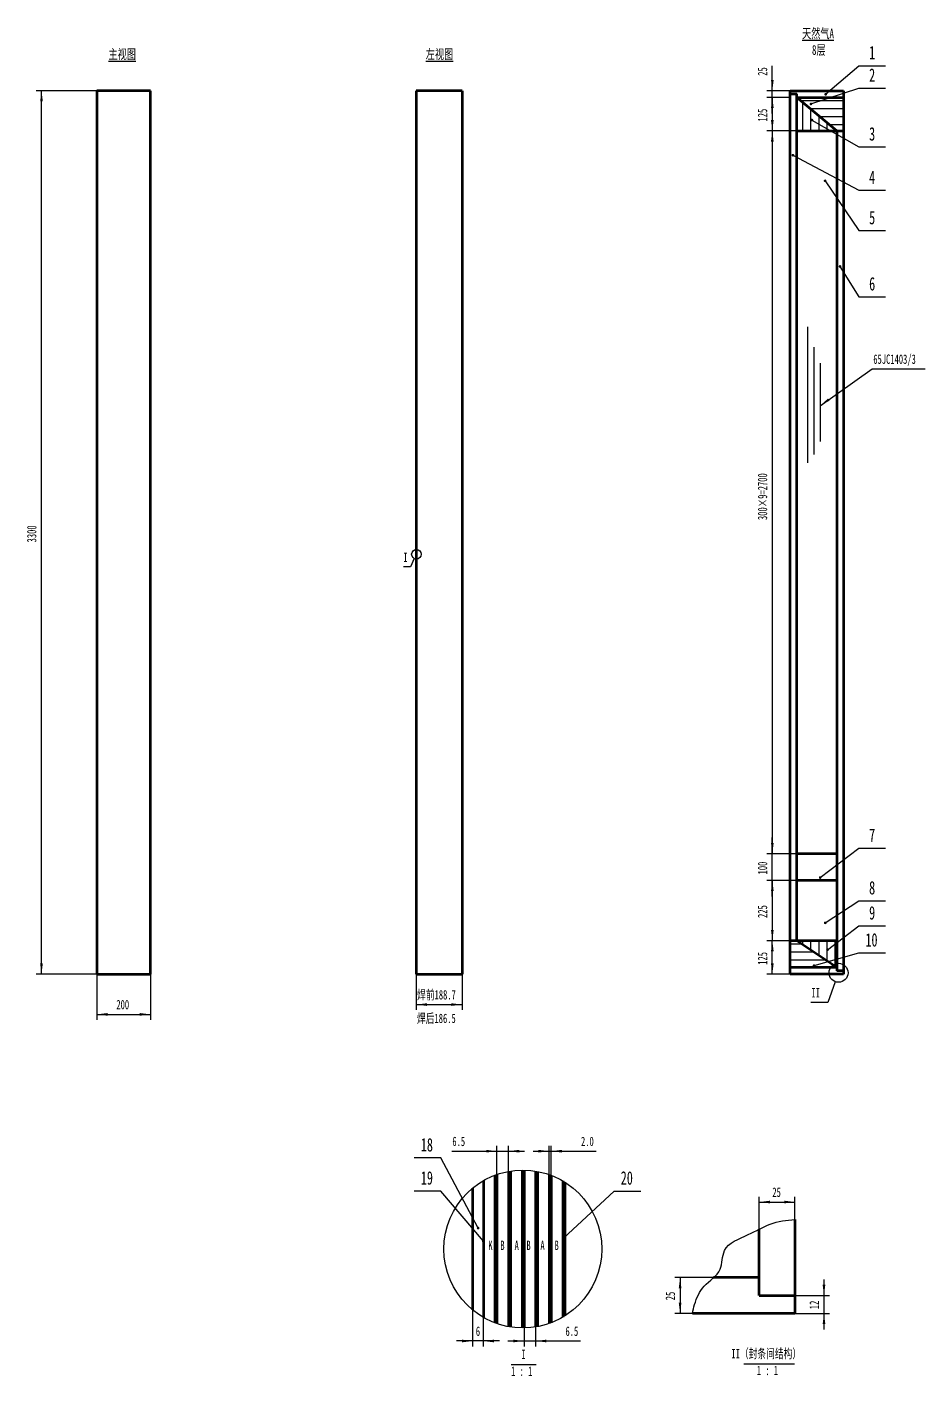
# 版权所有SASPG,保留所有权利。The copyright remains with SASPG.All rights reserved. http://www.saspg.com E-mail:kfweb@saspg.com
# Model space of a CAD drawing. Header units: millimetres. Extents: x -3199 to 3167, y -2545 to 2494.
# Drawn here: x -3199 to 156, y -2545 to 2494 of the extents above; entities that cross this region are included whole.
import ezdxf

# ---------------------------------------------------------------- set-up
doc = ezdxf.new("R2010")
doc.units = ezdxf.units.MM
for name, color, linetype, lineweight in [('CAXA0', 7, 'Continuous', 70), ('CAXA3', 7, 'Continuous', 25), ('CAXA4', 3, 'Continuous', 25), ('CAXA5', 4, 'Continuous', 25)]:
    doc.layers.add(name, color=color, linetype=linetype, lineweight=lineweight)
doc.styles.add('标准', font='', dxfattribs={"width": 0.667})
doc.styles.get('标准').set_extended_font_data('FangSong_GB2312')
doc.dimstyles.new('标准', dxfattribs={"dimscale": 10, "dimtxt": 3.5, "dimasz": 4, "dimexe": 2, "dimexo": 0, "dimtad": 1, "dimdec": 1, "dimdsep": 46, "dimtxsty": '标准', "dimcen": 0, "dimdle": 6, "dimaunit": 1, "dimazin": 2, "dimtfac": 1, "dimtdec": 3, "dimtmove": 0, "dimatfit": 3, "dimfxl": 0, "dimtolj": 1, "dimtzin": 0, "dimarcsym": 0})

# ---------------------------------------------------------------- blocks, each defined once
blk = doc.blocks.new('*CAXBLOCK01')
at = {"layer": 'CAXA0', "linetype": 'Continuous', "lineweight": 25}
for points in [[(-3144.3, 2256.3), (-3139.3, 2216.3), (-3149.3, 2216.3)], [(-3144.3, -1043.7), (-3139.3, -1003.7), (-3149.3, -1003.7)]]:
    blk.add_hatch(color=0, dxfattribs=at).paths.add_polyline_path(points, flags=0)
at = {"layer": 'CAXA0', "color": 0, "linetype": 'Continuous', "lineweight": 25}
for p, q in [((-2937.2, 2256.3), (-3164.3, 2256.3)), ((-3144.3, -1043.7), (-3144.3, 2256.3)), ((-2937.2, -1043.7), (-3164.3, -1043.7))]:
    blk.add_line(p, q, dxfattribs=at)
at = {"layer": 'CAXA0', "color": 0, "linetype": 'Continuous', "lineweight": 25, "insert": (-3198.5, 569.1), "char_height": 35, "attachment_point": 1, "rotation": 90, "style": '标准'}
blk.add_mtext('\\fFangSong_GB2312|b0|i0|p34;3300', dxfattribs=at)
blk = doc.blocks.new('*CAXBLOCK12')
at = {"layer": 'CAXA0', "linetype": 'Continuous', "lineweight": 25}
for points in [[(-2937.2, -1194), (-2897.2, -1199), (-2897.2, -1189)], [(-2737.2, -1194), (-2777.2, -1199), (-2777.2, -1189)]]:
    blk.add_hatch(color=0, dxfattribs=at).paths.add_polyline_path(points, flags=0)
at = {"layer": 'CAXA0', "color": 0, "linetype": 'Continuous', "lineweight": 25}
for p, q in [((-2937.2, -1043.7), (-2937.2, -1214)), ((-2737.2, -1043.7), (-2737.2, -1214)), ((-2937.2, -1194), (-2737.2, -1194))]:
    blk.add_line(p, q, dxfattribs=at)
at = {"layer": 'CAXA0', "color": 0, "linetype": 'Continuous', "lineweight": 25, "insert": (-2864.7, -1139.8), "char_height": 35, "attachment_point": 1, "style": '标准'}
blk.add_mtext('\\fFangSong_GB2312|b0|i0|p34;200', dxfattribs=at)
blk = doc.blocks.new('*CAXBLOCK23')
at = {"layer": 'CAXA0', "linetype": 'Continuous', "lineweight": 25}
for points in [[(-414.4, 2256.3), (-409.4, 2296.3), (-419.4, 2296.3)], [(-414.4, 2231.3), (-409.4, 2191.3), (-419.4, 2191.3)]]:
    blk.add_hatch(color=0, dxfattribs=at).paths.add_polyline_path(points, flags=0)
at = {"layer": 'CAXA0', "color": 0, "linetype": 'Continuous', "lineweight": 25}
for p, q in [((-414.4, 2171.3), (-414.4, 2349.4)), ((-348.3, 2256.3), (-434.4, 2256.3)), ((-348.3, 2231.3), (-434.4, 2231.3))]:
    blk.add_line(p, q, dxfattribs=at)
at = {"layer": 'CAXA0', "color": 0, "linetype": 'Continuous', "lineweight": 25, "insert": (-468.6, 2312.2), "char_height": 35, "attachment_point": 1, "rotation": 90, "style": '标准'}
blk.add_mtext('\\fFangSong_GB2312|b0|i0|p34;25', dxfattribs=at)
blk = doc.blocks.new('*CAXBLOCK34')
at = {"layer": 'CAXA0', "linetype": 'Continuous', "lineweight": 25}
for points in [[(-414.4, 2231.3), (-419.4, 2191.3), (-409.4, 2191.3)], [(-414.4, 2106.3), (-419.4, 2146.3), (-409.4, 2146.3)]]:
    blk.add_hatch(color=0, dxfattribs=at).paths.add_polyline_path(points, flags=0)
at = {"layer": 'CAXA0', "color": 0, "linetype": 'Continuous', "lineweight": 25}
for p, q in [((-348.3, 2231.3), (-434.4, 2231.3)), ((-414.4, 2231.3), (-414.4, 2106.3)), ((-348.3, 2106.3), (-434.4, 2106.3))]:
    blk.add_line(p, q, dxfattribs=at)
at = {"layer": 'CAXA0', "color": 0, "linetype": 'Continuous', "lineweight": 25, "insert": (-468.6, 2141.3), "char_height": 35, "attachment_point": 1, "rotation": 90, "style": '标准'}
blk.add_mtext('\\fFangSong_GB2312|b0|i0|p34;125', dxfattribs=at)
blk = doc.blocks.new('*CAXBLOCK45')
at = {"layer": 'CAXA0', "linetype": 'Continuous', "lineweight": 25}
for points in [[(-414.4, 2106.3), (-419.4, 2066.3), (-409.4, 2066.3)], [(-414.4, -593.7), (-419.4, -553.7), (-409.4, -553.7)]]:
    blk.add_hatch(color=0, dxfattribs=at).paths.add_polyline_path(points, flags=0)
at = {"layer": 'CAXA0', "color": 0, "linetype": 'Continuous', "lineweight": 25}
for p, q in [((-173.3, 2106.3), (-434.4, 2106.3)), ((-414.4, 2106.3), (-414.4, -593.7)), ((-323.3, -593.7), (-434.4, -593.7))]:
    blk.add_line(p, q, dxfattribs=at)
at = {"layer": 'CAXA0', "color": 0, "linetype": 'Continuous', "lineweight": 25, "insert": (-468.6, 652.6), "char_height": 35, "attachment_point": 1, "rotation": 90, "style": '标准'}
blk.add_mtext('\\fFangSong_GB2312|b0|i0|p34;300×9=2700', dxfattribs=at)
blk = doc.blocks.new('*CAXBLOCK56')
at = {"layer": 'CAXA0', "linetype": 'Continuous', "lineweight": 25}
for points in [[(-414.4, -918.7), (-409.4, -958.7), (-419.4, -958.7)], [(-414.4, -1043.7), (-409.4, -1003.7), (-419.4, -1003.7)]]:
    blk.add_hatch(color=0, dxfattribs=at).paths.add_polyline_path(points, flags=0)
at = {"layer": 'CAXA0', "color": 0, "linetype": 'Continuous', "lineweight": 25}
for p, q in [((-323.3, -918.7), (-434.4, -918.7)), ((-414.4, -1043.7), (-414.4, -918.7)), ((-348.3, -1043.7), (-434.4, -1043.7))]:
    blk.add_line(p, q, dxfattribs=at)
at = {"layer": 'CAXA0', "color": 0, "linetype": 'Continuous', "lineweight": 25, "insert": (-468.6, -1008.7), "char_height": 35, "attachment_point": 1, "rotation": 90, "style": '标准'}
blk.add_mtext('\\fFangSong_GB2312|b0|i0|p34;125', dxfattribs=at)
blk = doc.blocks.new('*CAXBLOCK1819')
at = {"layer": 'CAXA0', "linetype": 'Continuous', "lineweight": 25}
for points in [[(-1533.9, -2414), (-1573.9, -2409), (-1573.9, -2419)], [(-1493.9, -2414), (-1453.9, -2409), (-1453.9, -2419)]]:
    blk.add_hatch(color=0, dxfattribs=at).paths.add_polyline_path(points, flags=0)
at = {"layer": 'CAXA0', "color": 0, "linetype": 'Continuous', "lineweight": 25}
for p, q in [((-1533.9, -2298.1), (-1533.9, -2434)), ((-1493.9, -2325.9), (-1493.9, -2434)), ((-1433.9, -2414), (-1593.9, -2414))]:
    blk.add_line(p, q, dxfattribs=at)
at = {"layer": 'CAXA0', "color": 0, "linetype": 'Continuous', "lineweight": 25, "insert": (-1521.9, -2359.8), "char_height": 35, "attachment_point": 1, "style": '标准'}
blk.add_mtext('\\fFangSong_GB2312|b0|i0|p34;6', dxfattribs=at)
blk = doc.blocks.new('*CAXBLOCK1920')
at = {"layer": 'CAXA0', "linetype": 'Continuous', "lineweight": 25}
for points in [[(-1443.2, -1705), (-1483.2, -1710), (-1483.2, -1700)], [(-1399.9, -1705), (-1359.9, -1710), (-1359.9, -1700)]]:
    blk.add_hatch(color=0, dxfattribs=at).paths.add_polyline_path(points, flags=0)
at = {"layer": 'CAXA0', "color": 0, "linetype": 'Continuous', "lineweight": 25}
for p, q in [((-1611.3, -1705), (-1339.9, -1705)), ((-1443.2, -2349), (-1443.2, -1685)), ((-1399.9, -2360.5), (-1399.9, -1685))]:
    blk.add_line(p, q, dxfattribs=at)
at = {"layer": 'CAXA0', "color": 0, "linetype": 'Continuous', "lineweight": 25, "insert": (-1609.6, -1650.8), "char_height": 35, "attachment_point": 1, "style": '标准'}
blk.add_mtext('\\fFangSong_GB2312|b0|i0|p34;6.5', dxfattribs=at)
blk = doc.blocks.new('*CAXBLOCK2021')
at = {"layer": 'CAXA0', "linetype": 'Continuous', "lineweight": 25}
for points in [[(-1341.9, -2414), (-1381.9, -2419), (-1381.9, -2409)], [(-1298.5, -2414), (-1258.5, -2419), (-1258.5, -2409)]]:
    blk.add_hatch(color=0, dxfattribs=at).paths.add_polyline_path(points, flags=0)
at = {"layer": 'CAXA0', "color": 0, "linetype": 'Continuous', "lineweight": 25}
for p, q in [((-1341.9, -2365.4), (-1341.9, -2434)), ((-1298.5, -2361.5), (-1298.5, -2434)), ((-1401.9, -2414), (-1130.4, -2414))]:
    blk.add_line(p, q, dxfattribs=at)
at = {"layer": 'CAXA0', "color": 0, "linetype": 'Continuous', "lineweight": 25, "insert": (-1187.1, -2359.8), "char_height": 35, "attachment_point": 1, "style": '标准'}
blk.add_mtext('\\fFangSong_GB2312|b0|i0|p34;6.5', dxfattribs=at)
blk = doc.blocks.new('*CAXBLOCK2122')
at = {"layer": 'CAXA0', "linetype": 'Continuous', "lineweight": 25}
for points in [[(-758.9, -2177.4), (-763.9, -2217.4), (-753.9, -2217.4)], [(-758.9, -2310.7), (-763.9, -2270.7), (-753.9, -2270.7)]]:
    blk.add_hatch(color=0, dxfattribs=at).paths.add_polyline_path(points, flags=0)
at = {"layer": 'CAXA0', "color": 0, "linetype": 'Continuous', "lineweight": 25}
for p, q in [((-634.3, -2177.4), (-778.9, -2177.4)), ((-758.9, -2177.4), (-758.9, -2310.7)), ((-712.5, -2310.7), (-778.9, -2310.7))]:
    blk.add_line(p, q, dxfattribs=at)
at = {"layer": 'CAXA0', "color": 0, "linetype": 'Continuous', "lineweight": 25, "insert": (-813.1, -2261.8), "char_height": 35, "attachment_point": 1, "rotation": 90, "style": '标准'}
blk.add_mtext('\\fFangSong_GB2312|b0|i0|p34;25', dxfattribs=at)
blk = doc.blocks.new('*CAXBLOCK2223')
at = {"layer": 'CAXA0', "linetype": 'Continuous', "lineweight": 25}
for points in [[(-463.2, -1894.9), (-423.2, -1899.9), (-423.2, -1889.9)], [(-329.9, -1894.9), (-369.9, -1899.9), (-369.9, -1889.9)]]:
    blk.add_hatch(color=0, dxfattribs=at).paths.add_polyline_path(points, flags=0)
at = {"layer": 'CAXA0', "color": 0, "linetype": 'Continuous', "lineweight": 25}
for p, q in [((-463.2, -1996.2), (-463.2, -1874.9)), ((-463.2, -1894.9), (-329.9, -1894.9)), ((-329.9, -1960.5), (-329.9, -1874.9))]:
    blk.add_line(p, q, dxfattribs=at)
at = {"layer": 'CAXA0', "color": 0, "linetype": 'Continuous', "lineweight": 25, "insert": (-414.3, -1840.7), "char_height": 35, "attachment_point": 1, "style": '标准'}
blk.add_mtext('\\fFangSong_GB2312|b0|i0|p34;25', dxfattribs=at)
blk = doc.blocks.new('*CAXBLOCK2324')
at = {"layer": 'CAXA0', "linetype": 'Continuous', "lineweight": 25}
for points in [[(-221.4, -2244), (-226.4, -2204), (-216.4, -2204)], [(-221.4, -2310.7), (-226.4, -2350.7), (-216.4, -2350.7)]]:
    blk.add_hatch(color=0, dxfattribs=at).paths.add_polyline_path(points, flags=0)
at = {"layer": 'CAXA0', "color": 0, "linetype": 'Continuous', "lineweight": 25}
for p, q in [((-221.4, -2184), (-221.4, -2370.7)), ((-329.9, -2244), (-201.4, -2244)), ((-329.9, -2310.7), (-201.4, -2310.7))]:
    blk.add_line(p, q, dxfattribs=at)
at = {"layer": 'CAXA0', "color": 0, "linetype": 'Continuous', "lineweight": 25, "insert": (-275.6, -2295.1), "char_height": 35, "attachment_point": 1, "rotation": 90, "style": '标准'}
blk.add_mtext('\\fFangSong_GB2312|b0|i0|p34;12', dxfattribs=at)
blk = doc.blocks.new('CAXBLOCK25', base_point=(8.6, 2349.7))
at = {"layer": 'CAXA0', "linetype": 'Continuous', "lineweight": 25}
blk.add_hatch(color=0, dxfattribs=at).paths.add_polyline_path([(-210.2, 2242.8), (-210.3, 2243.6), (-210.5, 2244.4), (-210.8, 2245.1), (-211.2, 2245.7), (-211.7, 2246.3), (-212.3, 2246.9), (-212.9, 2247.3), (-213.7, 2247.6), (-214.4, 2247.7), (-215.2, 2247.8), (-216, 2247.7), (-216.8, 2247.6), (-217.5, 2247.3), (-218.1, 2246.9), (-218.7, 2246.3), (-219.3, 2245.7), (-219.7, 2245.1), (-220, 2244.4), (-220.1, 2243.6), (-220.2, 2242.8), (-220.1, 2242), (-220, 2241.3), (-219.7, 2240.5), (-219.3, 2239.9), (-218.7, 2239.3), (-218.1, 2238.8), (-217.5, 2238.4), (-216.8, 2238.1), (-216, 2237.9), (-215.2, 2237.8), (-214.4, 2237.9), (-213.7, 2238.1), (-212.9, 2238.4), (-212.3, 2238.8), (-211.7, 2239.3), (-211.2, 2239.9), (-210.8, 2240.5), (-210.5, 2241.3), (-210.3, 2242)], flags=0)
at = {"layer": 'CAXA0', "color": 0, "linetype": 'Continuous', "lineweight": 25}
for p, q in [((-215.2, 2242.8), (-91.4, 2349.7)), ((-91.4, 2349.7), (8.6, 2349.7))]:
    blk.add_line(p, q, dxfattribs=at)
at = {"layer": 'CAXA0', "color": 0, "linetype": 'Continuous', "lineweight": 25, "insert": (-52.9, 2423.6), "char_height": 50, "attachment_point": 1, "style": '标准'}
blk.add_mtext('\\fFangSong_GB2312|b0|i0|p34;1', dxfattribs=at)
blk = doc.blocks.new('CAXBLOCK24', base_point=(-215.2, 2242.8))
at = {"layer": 'CAXA0', "color": 0, "linetype": 'ByBlock', "lineweight": -2}
blk.add_blockref('CAXBLOCK25', (8.6, 2349.7), dxfattribs=at)
blk = doc.blocks.new('CAXBLOCK27', base_point=(8.6, 1733.6))
at = {"layer": 'CAXA0', "linetype": 'Continuous', "lineweight": 25}
blk.add_hatch(color=0, dxfattribs=at).paths.add_polyline_path([(-212.4, 1919.7), (-212.5, 1920.4), (-212.6, 1921.2), (-212.9, 1921.9), (-213.4, 1922.6), (-213.9, 1923.2), (-214.5, 1923.7), (-215.1, 1924.1), (-215.9, 1924.4), (-216.6, 1924.6), (-217.4, 1924.7), (-218.2, 1924.6), (-218.9, 1924.4), (-219.7, 1924.1), (-220.3, 1923.7), (-220.9, 1923.2), (-221.4, 1922.6), (-221.9, 1921.9), (-222.2, 1921.2), (-222.3, 1920.4), (-222.4, 1919.7), (-222.3, 1918.9), (-222.2, 1918.1), (-221.9, 1917.4), (-221.4, 1916.7), (-220.9, 1916.1), (-220.3, 1915.6), (-219.7, 1915.2), (-218.9, 1914.9), (-218.2, 1914.7), (-217.4, 1914.7), (-216.6, 1914.7), (-215.9, 1914.9), (-215.1, 1915.2), (-214.5, 1915.6), (-213.9, 1916.1), (-213.4, 1916.7), (-212.9, 1917.4), (-212.6, 1918.1), (-212.5, 1918.9)], flags=0)
at = {"layer": 'CAXA0', "color": 0, "linetype": 'Continuous', "lineweight": 25}
for p, q in [((-217.4, 1919.7), (-91.4, 1733.6)), ((-91.4, 1733.6), (8.6, 1733.6))]:
    blk.add_line(p, q, dxfattribs=at)
at = {"layer": 'CAXA0', "color": 0, "linetype": 'Continuous', "lineweight": 25, "insert": (-52.9, 1807.4), "char_height": 50, "attachment_point": 1, "style": '标准'}
blk.add_mtext('\\fFangSong_GB2312|b0|i0|p34;5', dxfattribs=at)
blk = doc.blocks.new('CAXBLOCK26', base_point=(-217.4, 1919.7))
at = {"layer": 'CAXA0', "color": 0, "linetype": 'ByBlock', "lineweight": -2}
blk.add_blockref('CAXBLOCK27', (8.6, 1733.6), dxfattribs=at)
blk = doc.blocks.new('CAXBLOCK29', base_point=(8.6, -573.6))
at = {"layer": 'CAXA0', "linetype": 'Continuous', "lineweight": 25}
blk.add_hatch(color=0, dxfattribs=at).paths.add_polyline_path([(-230.6, -683.1), (-230.7, -682.3), (-230.9, -681.5), (-231.2, -680.8), (-231.6, -680.1), (-232.1, -679.5), (-232.7, -679), (-233.3, -678.6), (-234.1, -678.3), (-234.8, -678.1), (-235.6, -678.1), (-236.4, -678.1), (-237.2, -678.3), (-237.9, -678.6), (-238.6, -679), (-239.1, -679.5), (-239.7, -680.1), (-240.1, -680.8), (-240.4, -681.5), (-240.6, -682.3), (-240.6, -683.1), (-240.6, -683.8), (-240.4, -684.6), (-240.1, -685.3), (-239.7, -686), (-239.1, -686.6), (-238.6, -687.1), (-237.9, -687.5), (-237.2, -687.8), (-236.4, -688), (-235.6, -688.1), (-234.8, -688), (-234.1, -687.8), (-233.3, -687.5), (-232.7, -687.1), (-232.1, -686.6), (-231.6, -686), (-231.2, -685.3), (-230.9, -684.6), (-230.7, -683.8)], flags=0)
at = {"layer": 'CAXA0', "color": 0, "linetype": 'Continuous', "lineweight": 25}
for p, q in [((-235.6, -683.1), (-91.4, -573.6)), ((-91.4, -573.6), (8.6, -573.6))]:
    blk.add_line(p, q, dxfattribs=at)
at = {"layer": 'CAXA0', "color": 0, "linetype": 'Continuous', "lineweight": 25, "insert": (-52.9, -499.7), "char_height": 50, "attachment_point": 1, "style": '标准'}
blk.add_mtext('\\fFangSong_GB2312|b0|i0|p34;7', dxfattribs=at)
blk = doc.blocks.new('CAXBLOCK28', base_point=(-235.6, -683.1))
at = {"layer": 'CAXA0', "color": 0, "linetype": 'ByBlock', "lineweight": -2}
blk.add_blockref('CAXBLOCK29', (8.6, -573.6), dxfattribs=at)
blk = doc.blocks.new('CAXBLOCK31', base_point=(8.6, -769.8))
at = {"layer": 'CAXA0', "linetype": 'Continuous', "lineweight": 25}
blk.add_hatch(color=0, dxfattribs=at).paths.add_polyline_path([(-211.5, -852.1), (-211.6, -851.3), (-211.8, -850.5), (-212.1, -849.8), (-212.5, -849.1), (-213, -848.5), (-213.6, -848), (-214.3, -847.6), (-215, -847.3), (-215.7, -847.1), (-216.5, -847.1), (-217.3, -847.1), (-218.1, -847.3), (-218.8, -847.6), (-219.5, -848), (-220.1, -848.5), (-220.6, -849.1), (-221, -849.8), (-221.3, -850.5), (-221.5, -851.3), (-221.5, -852.1), (-221.5, -852.8), (-221.3, -853.6), (-221, -854.3), (-220.6, -855), (-220.1, -855.6), (-219.5, -856.1), (-218.8, -856.5), (-218.1, -856.8), (-217.3, -857), (-216.5, -857.1), (-215.7, -857), (-215, -856.8), (-214.3, -856.5), (-213.6, -856.1), (-213, -855.6), (-212.5, -855), (-212.1, -854.3), (-211.8, -853.6), (-211.6, -852.8)], flags=0)
at = {"layer": 'CAXA0', "color": 0, "linetype": 'Continuous', "lineweight": 25}
for p, q in [((-216.5, -852.1), (-91.4, -769.8)), ((-91.4, -769.8), (8.6, -769.8))]:
    blk.add_line(p, q, dxfattribs=at)
at = {"layer": 'CAXA0', "color": 0, "linetype": 'Continuous', "lineweight": 25, "insert": (-52.9, -695.9), "char_height": 50, "attachment_point": 1, "style": '标准'}
blk.add_mtext('\\fFangSong_GB2312|b0|i0|p34;8', dxfattribs=at)
blk = doc.blocks.new('CAXBLOCK30', base_point=(-216.5, -852.1))
at = {"layer": 'CAXA0', "color": 0, "linetype": 'ByBlock', "lineweight": -2}
blk.add_blockref('CAXBLOCK31', (8.6, -769.8), dxfattribs=at)
blk = doc.blocks.new('*CAXBLOCK4041')
at = {"layer": 'CAXA0', "linetype": 'Continuous', "lineweight": 25}
blk.add_hatch(color=0, dxfattribs=at).paths.add_polyline_path([(-236, 1079.4), (-200.5, 1098.5), (-206.3, 1106.6)], flags=0)
at = {"layer": 'CAXA0', "color": 0, "linetype": 'Continuous', "lineweight": 25}
for p, q in [((-236, 1079.4), (-42, 1216.8)), ((-42, 1216.8), (155.9, 1216.8))]:
    blk.add_line(p, q, dxfattribs=at)
at = {"layer": 'CAXA0', "color": 0, "linetype": 'Continuous', "lineweight": 25, "insert": (-37.2, 1271), "char_height": 35, "attachment_point": 1, "style": '标准'}
blk.add_mtext('\\fFangSong_GB2312|b0|i0|p34;65JC1403/3', dxfattribs=at)
blk = doc.blocks.new('*CAXBLOCK4344')
at = {"layer": 'CAXA0', "linetype": 'Continuous', "lineweight": 25}
for points in [[(-1247.9, -1705), (-1287.9, -1710), (-1287.9, -1700)], [(-1240.5, -1705), (-1200.5, -1710), (-1200.5, -1700)]]:
    blk.add_hatch(color=0, dxfattribs=at).paths.add_polyline_path(points, flags=0)
at = {"layer": 'CAXA0', "color": 0, "linetype": 'Continuous', "lineweight": 25}
for p, q in [((-1307.9, -1705), (-1072.4, -1705)), ((-1247.9, -1792.5), (-1247.9, -1685)), ((-1240.5, -1795.2), (-1240.5, -1685))]:
    blk.add_line(p, q, dxfattribs=at)
at = {"layer": 'CAXA0', "color": 0, "linetype": 'Continuous', "lineweight": 25, "insert": (-1129.1, -1650.8), "char_height": 35, "attachment_point": 1, "style": '标准'}
blk.add_mtext('\\fFangSong_GB2312|b0|i0|p34;2.0', dxfattribs=at)
blk = doc.blocks.new('*CAXBLOCK4445')
at = {"layer": 'CAXA0', "linetype": 'Continuous', "lineweight": 25}
for points in [[(-1744.5, -1157.4), (-1704.5, -1162.4), (-1704.5, -1152.4)], [(-1573.5, -1157.4), (-1613.5, -1162.4), (-1613.5, -1152.4)]]:
    blk.add_hatch(color=0, dxfattribs=at).paths.add_polyline_path(points, flags=0)
at = {"layer": 'CAXA0', "color": 0, "linetype": 'Continuous', "lineweight": 25}
for p, q in [((-1744.5, -1043.7), (-1744.5, -1177.4)), ((-1573.5, -1043.7), (-1573.5, -1177.4)), ((-1744.5, -1157.4), (-1573.5, -1157.4))]:
    blk.add_line(p, q, dxfattribs=at)
at = {"layer": 'CAXA0', "color": 0, "linetype": 'Continuous', "lineweight": 25, "insert": (-1741.4, -1103.2), "char_height": 35, "attachment_point": 1, "style": '标准'}
blk.add_mtext('\\fFangSong_GB2312|b0|i0|p34;焊前188.7', dxfattribs=at)
blk = doc.blocks.new('*CAXBLOCK4546')
at = {"layer": 'CAXA0', "linetype": 'Continuous', "lineweight": 25}
for points in [[(-414.4, -593.7), (-409.4, -553.7), (-419.4, -553.7)], [(-414.4, -693.7), (-409.4, -733.7), (-419.4, -733.7)]]:
    blk.add_hatch(color=0, dxfattribs=at).paths.add_polyline_path(points, flags=0)
at = {"layer": 'CAXA0', "color": 0, "linetype": 'Continuous', "lineweight": 25}
for p, q in [((-414.4, -753.7), (-414.4, -533.7)), ((-323.3, -593.7), (-434.4, -593.7)), ((-323.3, -693.7), (-434.4, -693.7))]:
    blk.add_line(p, q, dxfattribs=at)
at = {"layer": 'CAXA0', "color": 0, "linetype": 'Continuous', "lineweight": 25, "insert": (-468.6, -671.2), "char_height": 35, "attachment_point": 1, "rotation": 90, "style": '标准'}
blk.add_mtext('\\fFangSong_GB2312|b0|i0|p34;100', dxfattribs=at)
blk = doc.blocks.new('*CAXBLOCK4647')
at = {"layer": 'CAXA0', "linetype": 'Continuous', "lineweight": 25}
for points in [[(-414.4, -693.7), (-419.4, -733.7), (-409.4, -733.7)], [(-414.4, -918.7), (-419.4, -878.7), (-409.4, -878.7)]]:
    blk.add_hatch(color=0, dxfattribs=at).paths.add_polyline_path(points, flags=0)
at = {"layer": 'CAXA0', "color": 0, "linetype": 'Continuous', "lineweight": 25}
for p, q in [((-323.3, -693.7), (-434.4, -693.7)), ((-414.4, -693.7), (-414.4, -918.7)), ((-323.3, -918.7), (-434.4, -918.7))]:
    blk.add_line(p, q, dxfattribs=at)
at = {"layer": 'CAXA0', "color": 0, "linetype": 'Continuous', "lineweight": 25, "insert": (-468.6, -833.7), "char_height": 35, "attachment_point": 1, "rotation": 90, "style": '标准'}
blk.add_mtext('\\fFangSong_GB2312|b0|i0|p34;225', dxfattribs=at)
blk = doc.blocks.new('CAXBLOCK48', base_point=(-1752.2, -1730))
at = {"layer": 'CAXA0', "linetype": 'Continuous', "lineweight": 25}
blk.add_hatch(color=0, dxfattribs=at).paths.add_polyline_path([(-1508.2, -1992.4), (-1508.3, -1991.6), (-1508.5, -1990.8), (-1508.8, -1990.1), (-1509.2, -1989.4), (-1509.7, -1988.8), (-1510.3, -1988.3), (-1511, -1987.9), (-1511.7, -1987.6), (-1512.4, -1987.4), (-1513.2, -1987.4), (-1514, -1987.4), (-1514.8, -1987.6), (-1515.5, -1987.9), (-1516.2, -1988.3), (-1516.8, -1988.8), (-1517.3, -1989.4), (-1517.7, -1990.1), (-1518, -1990.8), (-1518.2, -1991.6), (-1518.2, -1992.4), (-1518.2, -1993.1), (-1518, -1993.9), (-1517.7, -1994.6), (-1517.3, -1995.3), (-1516.8, -1995.9), (-1516.2, -1996.4), (-1515.5, -1996.8), (-1514.8, -1997.1), (-1514, -1997.3), (-1513.2, -1997.4), (-1512.4, -1997.3), (-1511.7, -1997.1), (-1511, -1996.8), (-1510.3, -1996.4), (-1509.7, -1995.9), (-1509.2, -1995.3), (-1508.8, -1994.6), (-1508.5, -1993.9), (-1508.3, -1993.1)], flags=0)
at = {"layer": 'CAXA0', "color": 0, "linetype": 'Continuous', "lineweight": 25}
for p, q in [((-1652.2, -1730), (-1752.2, -1730)), ((-1513.2, -1992.4), (-1652.2, -1730))]:
    blk.add_line(p, q, dxfattribs=at)
at = {"layer": 'CAXA0', "color": 0, "linetype": 'Continuous', "lineweight": 25, "insert": (-1727.5, -1656.1), "char_height": 50, "attachment_point": 1, "style": '标准'}
blk.add_mtext('\\fFangSong_GB2312|b0|i0|p34;18', dxfattribs=at)
blk = doc.blocks.new('CAXBLOCK47', base_point=(-1513.2, -1992.4))
at = {"layer": 'CAXA0', "color": 0, "linetype": 'ByBlock', "lineweight": -2}
blk.add_blockref('CAXBLOCK48', (-1752.2, -1730), dxfattribs=at)
blk = doc.blocks.new('CAXBLOCK50', base_point=(-1752.2, -1853.7))
at = {"layer": 'CAXA0', "linetype": 'Continuous', "lineweight": 25}
blk.add_hatch(color=0, dxfattribs=at).paths.add_polyline_path([(-1488.9, -2041.3), (-1488.9, -2040.5), (-1489.1, -2039.8), (-1489.4, -2039.1), (-1489.8, -2038.4), (-1490.3, -2037.8), (-1490.9, -2037.3), (-1491.6, -2036.9), (-1492.3, -2036.6), (-1493.1, -2036.4), (-1493.9, -2036.3), (-1494.6, -2036.4), (-1495.4, -2036.6), (-1496.1, -2036.9), (-1496.8, -2037.3), (-1497.4, -2037.8), (-1497.9, -2038.4), (-1498.3, -2039.1), (-1498.6, -2039.8), (-1498.8, -2040.5), (-1498.9, -2041.3), (-1498.8, -2042.1), (-1498.6, -2042.9), (-1498.3, -2043.6), (-1497.9, -2044.3), (-1497.4, -2044.9), (-1496.8, -2045.4), (-1496.1, -2045.8), (-1495.4, -2046.1), (-1494.6, -2046.3), (-1493.9, -2046.3), (-1493.1, -2046.3), (-1492.3, -2046.1), (-1491.6, -2045.8), (-1490.9, -2045.4), (-1490.3, -2044.9), (-1489.8, -2044.3), (-1489.4, -2043.6), (-1489.1, -2042.9), (-1488.9, -2042.1)], flags=0)
at = {"layer": 'CAXA0', "color": 0, "linetype": 'Continuous', "lineweight": 25}
for p, q in [((-1652.2, -1853.7), (-1752.2, -1853.7)), ((-1493.9, -2041.3), (-1652.2, -1853.7))]:
    blk.add_line(p, q, dxfattribs=at)
at = {"layer": 'CAXA0', "color": 0, "linetype": 'Continuous', "lineweight": 25, "insert": (-1727.5, -1779.9), "char_height": 50, "attachment_point": 1, "style": '标准'}
blk.add_mtext('\\fFangSong_GB2312|b0|i0|p34;19', dxfattribs=at)
blk = doc.blocks.new('CAXBLOCK49', base_point=(-1493.9, -2041.3))
at = {"layer": 'CAXA0', "color": 0, "linetype": 'ByBlock', "lineweight": -2}
blk.add_blockref('CAXBLOCK50', (-1752.2, -1853.7), dxfattribs=at)
blk = doc.blocks.new('CAXBLOCK52', base_point=(-905.3, -1853.7))
at = {"layer": 'CAXA0', "linetype": 'Continuous', "lineweight": 25}
blk.add_hatch(color=0, dxfattribs=at).paths.add_polyline_path([(-1189.1, -2030), (-1189.2, -2029.2), (-1189.4, -2028.5), (-1189.7, -2027.7), (-1190.1, -2027.1), (-1190.6, -2026.5), (-1191.2, -2026), (-1191.9, -2025.6), (-1192.6, -2025.3), (-1193.4, -2025.1), (-1194.1, -2025), (-1194.9, -2025.1), (-1195.7, -2025.3), (-1196.4, -2025.6), (-1197.1, -2026), (-1197.7, -2026.5), (-1198.2, -2027.1), (-1198.6, -2027.7), (-1198.9, -2028.5), (-1199.1, -2029.2), (-1199.1, -2030), (-1199.1, -2030.8), (-1198.9, -2031.6), (-1198.6, -2032.3), (-1198.2, -2032.9), (-1197.7, -2033.5), (-1197.1, -2034.1), (-1196.4, -2034.5), (-1195.7, -2034.8), (-1194.9, -2034.9), (-1194.1, -2035), (-1193.4, -2034.9), (-1192.6, -2034.8), (-1191.9, -2034.5), (-1191.2, -2034.1), (-1190.6, -2033.5), (-1190.1, -2032.9), (-1189.7, -2032.3), (-1189.4, -2031.6), (-1189.2, -2030.8)], flags=0)
at = {"layer": 'CAXA0', "color": 0, "linetype": 'Continuous', "lineweight": 25}
for p, q in [((-1194.1, -2030), (-1005.3, -1853.7)), ((-1005.3, -1853.7), (-905.3, -1853.7))]:
    blk.add_line(p, q, dxfattribs=at)
at = {"layer": 'CAXA0', "color": 0, "linetype": 'Continuous', "lineweight": 25, "insert": (-980.7, -1779.9), "char_height": 50, "attachment_point": 1, "style": '标准'}
blk.add_mtext('\\fFangSong_GB2312|b0|i0|p34;20', dxfattribs=at)
blk = doc.blocks.new('CAXBLOCK51', base_point=(-1194.1, -2030))
at = {"layer": 'CAXA0', "color": 0, "linetype": 'ByBlock', "lineweight": -2}
blk.add_blockref('CAXBLOCK52', (-905.3, -1853.7), dxfattribs=at)
blk = doc.blocks.new('CAXBLOCK55')
at = {"layer": 'CAXA0', "color": 0, "linetype": 'Continuous', "lineweight": 25}
for p, q in [((-348.3, -930), (-306.4, -930)), ((-348.3, -960), (-261.4, -960)), ((-348.3, -990), (-216.4, -990))]:
    blk.add_line(p, q, dxfattribs=at)
blk = doc.blocks.new('CAXBLOCK56')
at = {"layer": 'CAXA0', "color": 0, "linetype": 'Continuous', "lineweight": 25}
for p, q in [((-300, -934.2), (-300, -918.7)), ((-270, -954.2), (-270, -918.7)), ((-240, -974.2), (-240, -918.7)), ((-210, -994.2), (-210, -918.7)), ((-180, -1014.2), (-180, -918.7))]:
    blk.add_line(p, q, dxfattribs=at)
blk = doc.blocks.new('CAXBLOCK57')
at = {"layer": 'CAXA0', "color": 0, "linetype": 'Continuous', "lineweight": 25}
for p, q in [((-309.8, 2220), (-148.3, 2220)), ((-273.8, 2190), (-148.3, 2190)), ((-237.8, 2160), (-148.3, 2160)), ((-201.8, 2130), (-148.3, 2130))]:
    blk.add_line(p, q, dxfattribs=at)
blk = doc.blocks.new('CAXBLOCK58')
at = {"layer": 'CAXA0', "color": 0, "linetype": 'Continuous', "lineweight": 25}
for p, q in [((-300, 2106.3), (-300, 2211.9)), ((-270, 2106.3), (-270, 2186.9)), ((-240, 2106.3), (-240, 2161.9)), ((-210, 2106.3), (-210, 2136.9)), ((-180, 2106.3), (-180, 2111.9))]:
    blk.add_line(p, q, dxfattribs=at)
blk = doc.blocks.new('CAXBLOCK60', base_point=(8.6, 2265.6))
at = {"layer": 'CAXA0', "linetype": 'Continuous', "lineweight": 25}
blk.add_hatch(color=0, dxfattribs=at).paths.add_polyline_path([(-265.1, 2206.9), (-265.2, 2207.7), (-265.4, 2208.4), (-265.7, 2209.1), (-266.1, 2209.8), (-266.6, 2210.4), (-267.2, 2210.9), (-267.9, 2211.3), (-268.6, 2211.6), (-269.4, 2211.8), (-270.1, 2211.9), (-270.9, 2211.8), (-271.7, 2211.6), (-272.4, 2211.3), (-273.1, 2210.9), (-273.7, 2210.4), (-274.2, 2209.8), (-274.6, 2209.1), (-274.9, 2208.4), (-275.1, 2207.7), (-275.1, 2206.9), (-275.1, 2206.1), (-274.9, 2205.3), (-274.6, 2204.6), (-274.2, 2203.9), (-273.7, 2203.3), (-273.1, 2202.8), (-272.4, 2202.4), (-271.7, 2202.1), (-270.9, 2201.9), (-270.1, 2201.9), (-269.4, 2201.9), (-268.6, 2202.1), (-267.9, 2202.4), (-267.2, 2202.8), (-266.6, 2203.3), (-266.1, 2203.9), (-265.7, 2204.6), (-265.4, 2205.3), (-265.2, 2206.1)], flags=0)
at = {"layer": 'CAXA0', "color": 0, "linetype": 'Continuous', "lineweight": 25}
for p, q in [((-270.1, 2206.9), (-91.4, 2265.6)), ((-91.4, 2265.6), (8.6, 2265.6))]:
    blk.add_line(p, q, dxfattribs=at)
at = {"layer": 'CAXA0', "color": 0, "linetype": 'Continuous', "lineweight": 25, "insert": (-52.9, 2339.5), "char_height": 50, "attachment_point": 1, "style": '标准'}
blk.add_mtext('\\fFangSong_GB2312|b0|i0|p34;2', dxfattribs=at)
blk = doc.blocks.new('CAXBLOCK59', base_point=(-270.1, 2206.9))
at = {"layer": 'CAXA0', "color": 0, "linetype": 'ByBlock', "lineweight": -2}
blk.add_blockref('CAXBLOCK60', (8.6, 2265.6), dxfattribs=at)
blk = doc.blocks.new('CAXBLOCK62', base_point=(8.6, 2046.2))
at = {"layer": 'CAXA0', "linetype": 'Continuous', "lineweight": 25}
blk.add_hatch(color=0, dxfattribs=at).paths.add_polyline_path([(-261.3, 2146.7), (-261.4, 2147.5), (-261.6, 2148.2), (-261.9, 2148.9), (-262.3, 2149.6), (-262.8, 2150.2), (-263.4, 2150.7), (-264.1, 2151.1), (-264.8, 2151.4), (-265.5, 2151.6), (-266.3, 2151.7), (-267.1, 2151.6), (-267.9, 2151.4), (-268.6, 2151.1), (-269.3, 2150.7), (-269.9, 2150.2), (-270.4, 2149.6), (-270.8, 2148.9), (-271.1, 2148.2), (-271.3, 2147.5), (-271.3, 2146.7), (-271.3, 2145.9), (-271.1, 2145.1), (-270.8, 2144.4), (-270.4, 2143.7), (-269.9, 2143.1), (-269.3, 2142.6), (-268.6, 2142.2), (-267.9, 2141.9), (-267.1, 2141.7), (-266.3, 2141.7), (-265.5, 2141.7), (-264.8, 2141.9), (-264.1, 2142.2), (-263.4, 2142.6), (-262.8, 2143.1), (-262.3, 2143.7), (-261.9, 2144.4), (-261.6, 2145.1), (-261.4, 2145.9)], flags=0)
at = {"layer": 'CAXA0', "color": 0, "linetype": 'Continuous', "lineweight": 25}
for p, q in [((-266.3, 2146.7), (-91.4, 2046.2)), ((-91.4, 2046.2), (8.6, 2046.2))]:
    blk.add_line(p, q, dxfattribs=at)
at = {"layer": 'CAXA0', "color": 0, "linetype": 'Continuous', "lineweight": 25, "insert": (-52.9, 2120.1), "char_height": 50, "attachment_point": 1, "style": '标准'}
blk.add_mtext('\\fFangSong_GB2312|b0|i0|p34;3', dxfattribs=at)
blk = doc.blocks.new('CAXBLOCK61', base_point=(-266.3, 2146.7))
at = {"layer": 'CAXA0', "color": 0, "linetype": 'ByBlock', "lineweight": -2}
blk.add_blockref('CAXBLOCK62', (8.6, 2046.2), dxfattribs=at)
blk = doc.blocks.new('CAXBLOCK64', base_point=(8.6, 1884.2))
at = {"layer": 'CAXA0', "linetype": 'Continuous', "lineweight": 25}
blk.add_hatch(color=0, dxfattribs=at).paths.add_polyline_path([(-332.5, 2015.5), (-332.6, 2016.2), (-332.7, 2017), (-333, 2017.7), (-333.5, 2018.4), (-334, 2019), (-334.6, 2019.5), (-335.2, 2019.9), (-336, 2020.2), (-336.7, 2020.4), (-337.5, 2020.5), (-338.3, 2020.4), (-339, 2020.2), (-339.8, 2019.9), (-340.4, 2019.5), (-341, 2019), (-341.5, 2018.4), (-342, 2017.7), (-342.3, 2017), (-342.4, 2016.2), (-342.5, 2015.5), (-342.4, 2014.7), (-342.3, 2013.9), (-342, 2013.2), (-341.5, 2012.5), (-341, 2011.9), (-340.4, 2011.4), (-339.8, 2011), (-339, 2010.7), (-338.3, 2010.5), (-337.5, 2010.5), (-336.7, 2010.5), (-336, 2010.7), (-335.2, 2011), (-334.6, 2011.4), (-334, 2011.9), (-333.5, 2012.5), (-333, 2013.2), (-332.7, 2013.9), (-332.6, 2014.7)], flags=0)
at = {"layer": 'CAXA0', "color": 0, "linetype": 'Continuous', "lineweight": 25}
for p, q in [((-337.5, 2015.5), (-91.4, 1884.2)), ((-91.4, 1884.2), (8.6, 1884.2))]:
    blk.add_line(p, q, dxfattribs=at)
at = {"layer": 'CAXA0', "color": 0, "linetype": 'Continuous', "lineweight": 25, "insert": (-52.9, 1958.1), "char_height": 50, "attachment_point": 1, "style": '标准'}
blk.add_mtext('\\fFangSong_GB2312|b0|i0|p34;4', dxfattribs=at)
blk = doc.blocks.new('CAXBLOCK63', base_point=(-337.5, 2015.5))
at = {"layer": 'CAXA0', "color": 0, "linetype": 'ByBlock', "lineweight": -2}
blk.add_blockref('CAXBLOCK64', (8.6, 1884.2), dxfattribs=at)
blk = doc.blocks.new('CAXBLOCK66', base_point=(8.6, 1486.3))
at = {"layer": 'CAXA0', "linetype": 'Continuous', "lineweight": 25}
blk.add_hatch(color=0, dxfattribs=at).paths.add_polyline_path([(-156.7, 1599.7), (-156.7, 1600.5), (-156.9, 1601.3), (-157.2, 1602), (-157.6, 1602.6), (-158.1, 1603.2), (-158.7, 1603.8), (-159.4, 1604.2), (-160.1, 1604.5), (-160.9, 1604.6), (-161.7, 1604.7), (-162.4, 1604.6), (-163.2, 1604.5), (-163.9, 1604.2), (-164.6, 1603.8), (-165.2, 1603.2), (-165.7, 1602.6), (-166.1, 1602), (-166.4, 1601.3), (-166.6, 1600.5), (-166.7, 1599.7), (-166.6, 1598.9), (-166.4, 1598.2), (-166.1, 1597.4), (-165.7, 1596.8), (-165.2, 1596.2), (-164.6, 1595.7), (-163.9, 1595.3), (-163.2, 1595), (-162.4, 1594.8), (-161.7, 1594.7), (-160.9, 1594.8), (-160.1, 1595), (-159.4, 1595.3), (-158.7, 1595.7), (-158.1, 1596.2), (-157.6, 1596.8), (-157.2, 1597.4), (-156.9, 1598.2), (-156.7, 1598.9)], flags=0)
at = {"layer": 'CAXA0', "color": 0, "linetype": 'Continuous', "lineweight": 25}
for p, q in [((-161.7, 1599.7), (-91.4, 1486.3)), ((-91.4, 1486.3), (8.6, 1486.3))]:
    blk.add_line(p, q, dxfattribs=at)
at = {"layer": 'CAXA0', "color": 0, "linetype": 'Continuous', "lineweight": 25, "insert": (-52.9, 1560.1), "char_height": 50, "attachment_point": 1, "style": '标准'}
blk.add_mtext('\\fFangSong_GB2312|b0|i0|p34;6', dxfattribs=at)
blk = doc.blocks.new('CAXBLOCK65', base_point=(-161.7, 1599.7))
at = {"layer": 'CAXA0', "color": 0, "linetype": 'ByBlock', "lineweight": -2}
blk.add_blockref('CAXBLOCK66', (8.6, 1486.3), dxfattribs=at)
blk = doc.blocks.new('CAXBLOCK68', base_point=(8.6, -863.5))
at = {"layer": 'CAXA0', "linetype": 'Continuous', "lineweight": 25}
blk.add_hatch(color=0, dxfattribs=at).paths.add_polyline_path([(-203.4, -952.7), (-203.4, -951.9), (-203.6, -951.1), (-203.9, -950.4), (-204.3, -949.8), (-204.8, -949.2), (-205.4, -948.6), (-206.1, -948.2), (-206.8, -947.9), (-207.6, -947.8), (-208.4, -947.7), (-209.2, -947.8), (-209.9, -947.9), (-210.6, -948.2), (-211.3, -948.6), (-211.9, -949.2), (-212.4, -949.8), (-212.8, -950.4), (-213.1, -951.1), (-213.3, -951.9), (-213.4, -952.7), (-213.3, -953.5), (-213.1, -954.2), (-212.8, -955), (-212.4, -955.6), (-211.9, -956.2), (-211.3, -956.7), (-210.6, -957.1), (-209.9, -957.4), (-209.2, -957.6), (-208.4, -957.7), (-207.6, -957.6), (-206.8, -957.4), (-206.1, -957.1), (-205.4, -956.7), (-204.8, -956.2), (-204.3, -955.6), (-203.9, -955), (-203.6, -954.2), (-203.4, -953.5)], flags=0)
at = {"layer": 'CAXA0', "color": 0, "linetype": 'Continuous', "lineweight": 25}
for p, q in [((-208.4, -952.7), (-91.4, -863.5)), ((-91.4, -863.5), (8.6, -863.5))]:
    blk.add_line(p, q, dxfattribs=at)
at = {"layer": 'CAXA0', "color": 0, "linetype": 'Continuous', "lineweight": 25, "insert": (-52.9, -789.6), "char_height": 50, "attachment_point": 1, "style": '标准'}
blk.add_mtext('\\fFangSong_GB2312|b0|i0|p34;9', dxfattribs=at)
blk = doc.blocks.new('CAXBLOCK67', base_point=(-208.4, -952.7))
at = {"layer": 'CAXA0', "color": 0, "linetype": 'ByBlock', "lineweight": -2}
blk.add_blockref('CAXBLOCK68', (8.6, -863.5), dxfattribs=at)
blk = doc.blocks.new('CAXBLOCK70', base_point=(8.6, -964.6))
at = {"layer": 'CAXA0', "linetype": 'Continuous', "lineweight": 25}
blk.add_hatch(color=0, dxfattribs=at).paths.add_polyline_path([(-253.7, -1012), (-253.8, -1011.2), (-253.9, -1010.4), (-254.2, -1009.7), (-254.6, -1009), (-255.2, -1008.4), (-255.7, -1007.9), (-256.4, -1007.5), (-257.1, -1007.2), (-257.9, -1007), (-258.7, -1007), (-259.5, -1007), (-260.2, -1007.2), (-261, -1007.5), (-261.6, -1007.9), (-262.2, -1008.4), (-262.7, -1009), (-263.1, -1009.7), (-263.4, -1010.4), (-263.6, -1011.2), (-263.7, -1012), (-263.6, -1012.8), (-263.4, -1013.5), (-263.1, -1014.2), (-262.7, -1014.9), (-262.2, -1015.5), (-261.6, -1016), (-261, -1016.4), (-260.2, -1016.7), (-259.5, -1016.9), (-258.7, -1017), (-257.9, -1016.9), (-257.1, -1016.7), (-256.4, -1016.4), (-255.7, -1016), (-255.2, -1015.5), (-254.6, -1014.9), (-254.2, -1014.2), (-253.9, -1013.5), (-253.8, -1012.8)], flags=0)
at = {"layer": 'CAXA0', "color": 0, "linetype": 'Continuous', "lineweight": 25}
for p, q in [((-258.7, -1012), (-91.4, -964.6)), ((-91.4, -964.6), (8.6, -964.6))]:
    blk.add_line(p, q, dxfattribs=at)
at = {"layer": 'CAXA0', "color": 0, "linetype": 'Continuous', "lineweight": 25, "insert": (-66.8, -890.7), "char_height": 50, "attachment_point": 1, "style": '标准'}
blk.add_mtext('\\fFangSong_GB2312|b0|i0|p34;10', dxfattribs=at)
blk = doc.blocks.new('CAXBLOCK69', base_point=(-258.7, -1012))
at = {"layer": 'CAXA0', "color": 0, "linetype": 'ByBlock', "lineweight": -2}
blk.add_blockref('CAXBLOCK70', (8.6, -964.6), dxfattribs=at)
blk = doc.blocks.new('CAXBLOCK75', base_point=(-167.1, -1038.5))
at = {"layer": 'CAXA0', "linetype": 'Continuous', "lineweight": 25}
for p, q in [((-179.2, -1071.8), (-207.7, -1150.1)), ((-207.7, -1150.1), (-270, -1150.1))]:
    blk.add_line(p, q, dxfattribs=at)
blk.add_circle((-167.1, -1038.5), 35.5, dxfattribs=at)
at = {"layer": 'CAXA0', "linetype": 'Continuous', "lineweight": 25, "insert": (-268.3, -1095.9), "char_height": 35, "attachment_point": 1, "style": '标准'}
blk.add_mtext('\\fFangSong_GB2312|b0|i0|p34;II', dxfattribs=at)

msp = doc.modelspace()

# ---------------------------------------------------------------- linework, layer by layer
at = {"layer": 'CAXA0'}
for p, q in [((-2937.21, 2256.31), (-2937.21, -1043.69)), ((-2737.21, 2256.31), (-2937.21, 2256.31)), ((-2737.21, -1043.69), (-2737.21, 2256.31)), ((-1573.47, 2256.31), (-1744.47, 2256.31)), ((-1744.47, 2256.31), (-1744.47, -1043.69)), ((-1573.47, 2256.31), (-1573.47, -1043.69)), ((-348.33, -1043.69), (-348.33, 2256.31)), ((-348.33, 2256.31), (-148.33, 2256.31)), ((-348.33, 2244.31), (-323.33, 2244.31)), ((-323.33, -918.69), (-323.33, 2244.31)), ((-323.33, 2231.31), (-148.33, 2231.31)), ((-173.33, 2106.31), (-323.33, 2231.31)), ((-148.33, 2256.31), (-148.33, -1043.69)), ((-323.33, 2106.31), (-148.33, 2106.31)), ((-173.33, 2106.31), (-173.33, -1031.69)), ((-173.33, -593.69), (-323.33, -593.69)), ((-173.33, -693.69), (-323.33, -693.69)), ((-173.33, -918.69), (-348.33, -918.69)), ((-173.33, -1018.69), (-323.33, -918.69)), ((-2937.21, -1043.69), (-2737.21, -1043.69)), ((-1744.47, -1043.69), (-1573.47, -1043.69)), ((-173.33, -1018.69), (-348.33, -1018.69)), ((-148.33, -1043.69), (-348.33, -1043.69)), ((-148.33, -1031.69), (-173.33, -1031.69)), ((-1450.53, -1794.62), (-1450.53, -2346.39)), ((-1443.2, -1791.96), (-1443.2, -2349.05)), ((-1399.87, -1780.5), (-1399.87, -2360.51)), ((-1392.53, -1779.24), (-1392.53, -2361.77)), ((-1349.2, -1775.61), (-1349.2, -2365.4)), ((-1341.87, -1775.63), (-1341.87, -2365.38)), ((-1298.53, -1779.49), (-1298.53, -2361.52)), ((-1291.2, -1780.79), (-1291.2, -2360.22)), ((-1247.87, -1792.51), (-1247.87, -2348.5)), ((-1240.53, -1795.22), (-1240.53, -2345.79)), ((-1533.87, -1842.92), (-1533.87, -2298.1)), ((-1493.87, -1815.16), (-1493.87, -2325.85)), ((-1197.2, -1816.07), (-1197.2, -2324.94)), ((-1189.87, -1820.51), (-1189.87, -2320.5)), ((-329.86, -1960.48), (-329.86, -2310.71)), ((-463.2, -2244.04), (-463.2, -1996.15)), ((-463.2, -2177.38), (-634.27, -2177.38)), ((-463.2, -2244.04), (-329.86, -2244.04)), ((-463.2, -2244.04), (-329.86, -2244.04)), ((-329.86, -2310.71), (-712.53, -2310.71)), ((-329.86, -2310.71), (-712.53, -2310.71))]:
    msp.add_line(p, q, dxfattribs=at)
at = {"layer": 'CAXA3'}
for p, q in [((-282.53, 1374.89), (-282.53, 865.78)), ((-259.28, 1298.55), (-259.28, 897.55)), ((-236.04, 1238.03), (-236.04, 945.56))]:
    msp.add_line(p, q, dxfattribs=at)
at = {"layer": 'CAXA3', "linetype": 'Continuous', "lineweight": 25}
for p, q in [((-1751.68, 508.62), (-1766.22, 478.35)), ((-1766.22, 478.35), (-1791.92, 478.35)), ((-1390.05, -2501.72), (-1296.69, -2501.72)), ((-521.25, -2498.84), (-331.7, -2498.84))]:
    msp.add_line(p, q, dxfattribs=at)
for centre, radius in [((-1744.02, 524.57), 17.69), ((-1346.32, -2070.51), 294.91)]:
    msp.add_circle(centre, radius, dxfattribs=at)
at = {"layer": 'CAXA3'}
msp.add_open_spline([(-712.53, -2310.71), (-710.58, -2299.65), (-701.92, -2263.37), (-674.77, -2201.51), (-597.48, -2158.87), (-606.01, -2054.77), (-504.33, -2021.25), (-424.2, -1971.9), (-361.57, -1961.76), (-329.86, -1960.48)], degree=3, knots=[0, 0, 0, 0, 33.7326614, 111.4859102, 199.2160609, 271.4504176, 379.2571769, 471.3425331, 565.6159749, 565.6159749, 565.6159749, 565.6159749], dxfattribs=at)

# ---------------------------------------------------------------- block references
at = {"layer": 'CAXA0'}
for name, p in [('CAXBLOCK24', (-215.21, 2242.81)), ('CAXBLOCK59', (-270.14, 2206.88)), ('CAXBLOCK61', (-266.33, 2146.68)), ('CAXBLOCK63', (-337.5, 2015.46)), ('CAXBLOCK26', (-217.4, 1919.67)), ('CAXBLOCK65', (-161.65, 1599.71)), ('CAXBLOCK28', (-235.61, -683.06)), ('CAXBLOCK30', (-216.53, -852.07)), ('CAXBLOCK67', (-208.37, -952.69)), ('CAXBLOCK69', (-258.69, -1011.97)), ('CAXBLOCK75', (-167.06, -1038.5)), ('CAXBLOCK47', (-1513.22, -1992.35)), ('CAXBLOCK49', (-1493.87, -2041.33)), ('CAXBLOCK51', (-1194.14, -2030.01))]:
    msp.add_blockref(name, p, dxfattribs=at)
at = {"layer": 'CAXA4'}
msp.add_blockref('*CAXBLOCK4041', (0, 0), dxfattribs=at)
at = {"layer": 'CAXA5'}
for name in ['CAXBLOCK57', 'CAXBLOCK58', 'CAXBLOCK55', 'CAXBLOCK56']:
    msp.add_blockref(name, (0, 0), dxfattribs=at)

# ---------------------------------------------------------------- texts
at = {"layer": 'CAXA4', "linetype": 'Continuous', "lineweight": 25, "attachment_point": 1, "style": '标准'}
for s, insert, char_height in [('\\fFangSong_GB2312|b0|i0|p34;\\L天然气A\\L', (-303.19, 2488.62), 36.5), ('\\fFangSong_GB2312|b0|i0|p34;8层', (-266.18, 2426.83), 36.5), ('\\fFangSong_GB2312|b0|i0|p34;\\L主视图\\L', (-2893.83, 2410.87), 36.5), ('\\fFangSong_GB2312|b0|i0|p34;\\L左视图\\L', (-1708.68, 2410.87), 36.5), ('\\fFangSong_GB2312|b0|i0|p34;I', (-1792.55, 530.29), 35), ('\\fFangSong_GB2312|b0|i0|p34;焊后186.5\\P', (-1741.79, -1191.19), 35), ('\\fFangSong_GB2312|b0|i0|p34;I', (-1351.37, -2446.24), 35), ('\\fFangSong_GB2312|b0|i0|p34;II（封条间结构）', (-567.27, -2443.37), 35), ('\\fFangSong_GB2312|b0|i0|p34;1 : 1', (-1390.35, -2509.24), 35), ('\\fFangSong_GB2312|b0|i0|p34;1 : 1', (-472.32, -2506.37), 35)]:
    msp.add_mtext(s, dxfattribs=dict(at, insert=insert, char_height=char_height))
at = {"layer": 'CAXA4', "color": 3, "linetype": 'Continuous', "lineweight": 25, "char_height": 35, "attachment_point": 1, "style": '标准'}
for s, insert in [('\\fFangSong_GB2312|b0|i0|p34;K', (-1475.35, -2039.13)), ('\\fFangSong_GB2312|b0|i0|p34;B', (-1430.4, -2039.13)), ('\\fFangSong_GB2312|b0|i0|p34;A', (-1377.25, -2039.13)), ('\\fFangSong_GB2312|b0|i0|p34;B', (-1332.95, -2039.13)), ('\\fFangSong_GB2312|b0|i0|p34;A', (-1280.78, -2039.13)), ('\\fFangSong_GB2312|b0|i0|p34;B', (-1227.98, -2039.13))]:
    msp.add_mtext(s, dxfattribs=dict(at, insert=insert))

# ---------------------------------------------------------------- dimensions: what is measured, and where the dimension line sits
at = {"layer": 'CAXA4'}
for base, p1, p2, angle, text, picture, middle in [((-414.36, 2329.9), (-348.33, 2231.31), (-348.33, 2256.31), 270, '\\fFangSong_GB2312;25', '*CAXBLOCK23', (-444.59, 2329.9)), ((-3144.33, 606.31), (-2937.21, -1043.69), (-2937.21, 2256.31), 90, '\\fFangSong_GB2312;3300', '*CAXBLOCK01', (-3174.55, 606.31)), ((-414.36, 2168.81), (-348.33, 2231.31), (-348.33, 2106.31), 270, '\\fFangSong_GB2312;125', '*CAXBLOCK34', (-444.59, 2168.81)), ((-414.36, 756.31), (-173.33, 2106.31), (-323.33, -593.69), 270, '\\fFangSong_GB2312;300×9=2700', '*CAXBLOCK45', (-444.59, 756.31)), ((-414.36, -643.69), (-323.33, -693.69), (-323.33, -593.69), 90, '\\fFangSong_GB2312;100', '*CAXBLOCK4546', (-444.59, -643.69)), ((-414.36, -806.19), (-323.33, -693.69), (-323.33, -918.69), 90, '\\fFangSong_GB2312;225', '*CAXBLOCK4647', (-444.59, -806.19)), ((-414.36, -981.19), (-348.33, -1043.69), (-323.33, -918.69), 90, '\\fFangSong_GB2312;125', '*CAXBLOCK56', (-444.59, -981.19)), ((-758.95, -2244.04), (-634.27, -2177.38), (-712.53, -2310.71), 270, '\\fFangSong_GB2312;25', '*CAXBLOCK2122', (-789.17, -2244.04)), ((-221.44, -2277.38), (-329.86, -2244.04), (-329.86, -2310.71), 90, '\\fFangSong_GB2312;12', '*CAXBLOCK2324', (-251.66, -2277.38))]:
    dim = msp.add_linear_dim(base=base, p1=p1, p2=p2, angle=angle, text=text, dimstyle='标准', dxfattribs=at)
    dim.commit()
    dim.dimension.update_dxf_attribs({"geometry": picture, "text_midpoint": middle})
for base, p1, p2, text, picture, middle in [((-2837.21, -1194.05), (-2937.21, -1043.69), (-2737.21, -1043.69), '\\fFangSong_GB2312;200', '*CAXBLOCK12', (-2837.21, -1163.82)), ((-1658.97, -1157.35), (-1744.47, -1043.69), (-1573.47, -1043.69), '\\fFangSong_GB2312;焊前188.7', '*CAXBLOCK4445', (-1658.97, -1127.13)), ((-1582.09, -1705.01), (-1443.2, -2349.05), (-1399.87, -2360.51), '\\fFangSong_GB2312;6.5', '*CAXBLOCK1920', (-1582.09, -1674.79)), ((-1101.64, -1705.01), (-1247.87, -1792.51), (-1240.53, -1795.22), '\\fFangSong_GB2312;2.0', '*CAXBLOCK4344', (-1101.64, -1674.79)), ((-396.53, -1894.9), (-463.2, -1996.15), (-329.86, -1960.48), '\\fFangSong_GB2312;25', '*CAXBLOCK2223', (-396.53, -1864.68)), ((-1513.87, -2413.96), (-1493.87, -2325.85), (-1533.87, -2298.1), '\\fFangSong_GB2312;6', '*CAXBLOCK1819', (-1513.87, -2383.73)), ((-1159.64, -2413.96), (-1341.87, -2365.38), (-1298.53, -2361.52), '\\fFangSong_GB2312;6.5', '*CAXBLOCK2021', (-1159.64, -2383.73))]:
    dim = msp.add_linear_dim(base=base, p1=p1, p2=p2, text=text, dimstyle='标准', dxfattribs=at)
    dim.commit()
    dim.dimension.update_dxf_attribs({"geometry": picture, "text_midpoint": middle})

doc.saveas('drawing.dxf')
